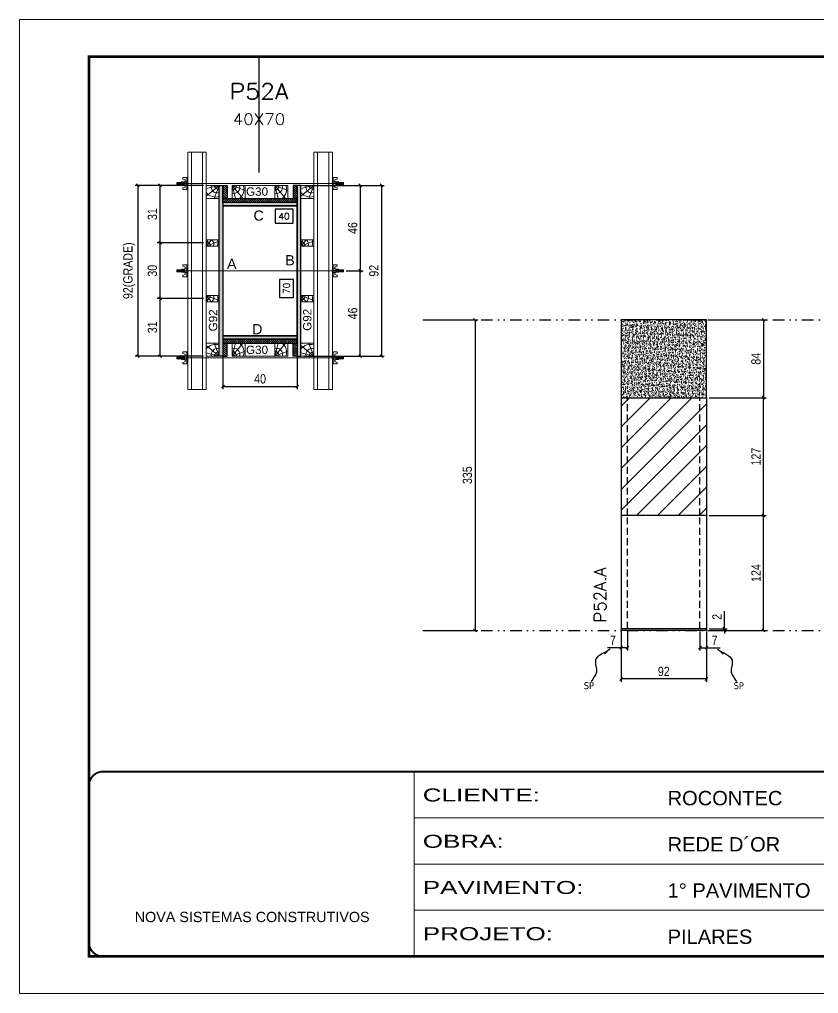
# Model space of a CAD drawing. Extents: x 2949 to 9203, y -16089 to 12527.
# Drawn here: x 6133 to 6994, y -11495 to -10445 of the extents above; entities that cross this region are included whole.
import ezdxf
from ezdxf.enums import TextEntityAlignment as Align

# ---------------------------------------------------------------- set-up
doc = ezdxf.new("R2010")
doc.units = 0
for name, pattern in [('CONTINUO', [0]), ('DASHED', [0.75, 0.5, -0.25]), ('DIVIDE2', [0.625, 0.25, -0.125, 0, -0.125, 0, -0.125]), ('HIDDEN', [0.375, 0.25, -0.125])]:
    doc.linetypes.add(name, pattern=pattern)
for name, color, linetype in [('CHAPA', 1, 'Continuous'), ('COTA', 241, 'Continuous'), ('MEIO_PONT', 93, 'Continuous'), ('Nível', 160, 'Continuous'), ('Painéis', 200, 'Continuous'), ('Romaneio', 10, 'Continuous'), ('SARRAFO', 251, 'Continuous'), ('Sarrafo de Pressão', 42, 'HIDDEN'), ('texto', 7, 'Continuous'), ('Texto de Titulo', 7, 'Continuous'), ('Texto Qtd Sarr', 242, 'Continuous'), ('TEXTO_GERAL', 7, 'Continuous')]:
    doc.layers.add(name, color=color, linetype=linetype)
for name, color, linetype, lineweight in [('Folhas', 255, 'Continuous', 9), ('Hachura', 251, 'Continuous', 9), ('Madeira', 126, 'Continuous', 18), ('Perfil Metálico', 224, 'Continuous', 18), ('SARRAFO DE PRESSAO', 251, 'DASHED', 9), ('Texto Seção', 7, 'Continuous', 15)]:
    doc.layers.add(name, color=color, linetype=linetype, lineweight=lineweight)
doc.styles.add('ARIAL', font='arial.ttf')
doc.styles.add('COTA TECNICA', font='techl___.ttf', dxfattribs={"height": 10})
doc.styles.add('COTA TECNICA 2X', font='techl___.ttf', dxfattribs={"height": 10})
doc.styles.add('COTA TECNICA-50', font='techl___.ttf', dxfattribs={"height": 10})
doc.styles.add('REGUA-120', font='ROMANS.shx', dxfattribs={"height": 15})
doc.styles.add('ROMANS', font='romans.shx')
doc.styles.add('SANSSERIF', font='sas_____.pfb')
doc.styles.get("Standard").update_dxf_attribs({"font": 'arial.ttf'})
doc.styles.add('Tecnologia', font='')
doc.styles.get('Tecnologia').set_extended_font_data('Forgotten Futurist')
doc.dimstyles.new('COTA PAINEL-50', dxfattribs={"dimtxt": 10, "dimasz": 3, "dimexe": 3, "dimexo": 3, "dimgap": 3, "dimtad": 1, "dimdec": 1, "dimzin": 12, "dimdsep": 46, "dimtxsty": 'COTA TECNICA-50', "dimblk1": 'OBLIQUE', "dimblk2": 'OBLIQUE', "dimsah": 1, "dimcen": 0.9, "dimclrd": 4, "dimclre": 4, "dimclrt": 240, "dimadec": 1, "dimazin": 3, "dimtfac": 1, "dimtdec": 1, "dimtmove": 0, "dimatfit": 3, "dimfxl": 1, "dimtolj": 1, "dimtzin": 12, "dimarcsym": 0})
doc.dimstyles.new('PAINEL', dxfattribs={"dimtxt": 10, "dimasz": 3, "dimexe": 3, "dimexo": 3, "dimgap": 3, "dimtad": 1, "dimdec": 1, "dimzin": 12, "dimdsep": 46, "dimtxsty": 'COTA TECNICA', "dimblk1": 'OBLIQUE', "dimblk2": 'OBLIQUE', "dimsah": 1, "dimcen": 0.9, "dimclrd": 4, "dimclre": 4, "dimclrt": 240, "dimadec": 1, "dimazin": 3, "dimtfac": 1, "dimtdec": 1, "dimtmove": 0, "dimatfit": 3, "dimfxl": 1, "dimtolj": 1, "dimtzin": 12, "dimarcsym": 0})
doc.dimstyles.new('SECAO PILAR', dxfattribs={"dimtxt": 10, "dimasz": 3, "dimexe": 3, "dimexo": 3, "dimgap": 3, "dimtad": 1, "dimdec": 1, "dimlfac": 0.5, "dimzin": 12, "dimdsep": 46, "dimtxsty": 'COTA TECNICA 2X', "dimblk1": 'OBLIQUE', "dimblk2": 'OBLIQUE', "dimsah": 1, "dimcen": 0.9, "dimclrd": 256, "dimclre": 256, "dimclrt": 256, "dimadec": 1, "dimazin": 3, "dimtfac": 1, "dimtdec": 1, "dimtmove": 0, "dimatfit": 3, "dimfxl": 1, "dimtolj": 1, "dimtzin": 12, "dimarcsym": 0})
doc.dimstyles.new('SECÇÃO 2', dxfattribs={"dimtxt": 7, "dimasz": 6, "dimexe": 0.18, "dimexo": 2, "dimgap": -4, "dimtad": 3, "dimdec": 1, "dimlfac": 0.5, "dimzin": 12, "dimdsep": 46, "dimtxsty": 'ROMANS', "dimblk": 'ARCHTICK', "dimcen": 0.09, "dimse1": 1, "dimse2": 1, "dimsd1": 1, "dimsd2": 1, "dimclrd": 180, "dimclre": 5, "dimclrt": 1, "dimadec": 0, "dimazin": 3, "dimtfac": 1, "dimtdec": 1, "dimtofl": 0, "dimtmove": 0, "dimatfit": 3, "dimldrblk": 'ARCHTICK', "dimfxl": 1, "dimtolj": 1, "dimtzin": 0, "dimarcsym": 0})
doc.dimstyles.get("Standard").update_dxf_attribs({"dimtxt": 0.18, "dimasz": 0.18, "dimexe": 0.18, "dimexo": 0.0625, "dimgap": 0.09, "dimtad": 0, "dimtih": 1, "dimtoh": 1, "dimdec": 4, "dimzin": 0, "dimdsep": 46, "dimtxsty": 'Standard', "dimcen": 0.09, "dimadec": 0, "dimazin": 0, "dimtfac": 1, "dimtdec": 4, "dimtofl": 0, "dimtmove": 0, "dimatfit": 3, "dimfxl": 1, "dimtolj": 1, "dimtzin": 0, "dimarcsym": 0})

# ---------------------------------------------------------------- blocks, each defined once
blk = doc.blocks.new('9999999999')
at = {"color": 30, "linetype": 'CONTINUO'}
for p, q in [((98564.6, 34230.2), (98564.6, 34429.4)), ((98564.6, 34379.6), (99584, 34379.6)), ((98564.6, 34329.8), (99488, 34329.8)), ((98564.6, 34280), (99488, 34280))]:
    blk.add_line(p, q, dxfattribs=at)
at = {"color": 30, "linetype": 'CONTINUO', "const_width": 2}
blk.add_lwpolyline([(99584, 34230.2), (99584, 34414.4, 0.414214), (99569, 34429.4), (98229, 34429.4, 0.414214), (98214, 34414.4), (98214, 34245.2, 0.414214), (98229, 34230.2), (99584, 34230.2)], format="xyb", dxfattribs=at)
at = {"layer": 'Folhas'}
blk.add_lwpolyline([(98139, 34190.2), (99624, 34190.2), (99624, 35240.2), (98139, 35240.2)], close=True, dxfattribs=at)
at = {"layer": 'Folhas', "color": 30, "const_width": 3}
blk.add_lwpolyline([(98214, 34230.2), (99584, 34230.2), (99584, 35200.2), (98214, 35200.2)], close=True, dxfattribs=at)
at = {"color": 7, "linetype": 'Continuous', "ltscale": 5, "style": 'ARIAL'}
for s, height, p in [('ROCONTEC', 15.48, (98837.7, 34393.1)), ('REDE D´OR', 15.48, (98837.7, 34343.3)), ('1° PAVIMENTO', 15.483, (98837.7, 34293.5)), ('NOVA SISTEMAS CONSTRUTIVOS', 11.059, (98263.2, 34267.2)), ('PILARES', 15.48, (98837.7, 34243.7))]:
    blk.add_text(s, height=height, dxfattribs=at).set_placement(p)
at = {"layer": 'Folhas', "color": 7, "style": 'Tecnologia', "width": 1.5}
for s, p in [('CLIENTE:', (98573.7, 34397.2)), ('OBRA:', (98573.7, 34347.3)), ('PAVIMENTO:', (98573.7, 34297.5)), ('PROJETO:', (98573.7, 34247.7))]:
    blk.add_text(s, height=14, dxfattribs=at).set_placement(p)
blk = doc.blocks.new('titulo1')
at = {"layer": 'Defpoints', "color": 252, "linetype": 'HIDDEN', "ltscale": 2}
blk.add_line((0, 0), (0, 125), dxfattribs=at)
at = {"layer": 'Defpoints', "style": 'ROMANS', "oblique": 15}
blk.add_attdef('FOLHA', text='', height=10, dxfattribs=at).set_placement((0, 15.6), align=Align.MIDDLE_CENTER)
at = {"layer": 'Texto Qtd Sarr', "color": 3, "style": 'ROMANS', "oblique": 15}
for tag, height, p in [('TITULO', 17, (0, 71.4)), ('SEÇÃO', 12, (0, 41.5))]:
    blk.add_attdef(tag, text='', height=height, dxfattribs=at).set_placement(p, align=Align.MIDDLE_CENTER)
blk = doc.blocks.new('*D3075')
at = {"layer": 'COTA', "color": 180, "lineweight": -2, "transparency": 16777216}
for p, q in [((6427.9, -10725), (6412.9, -10725)), ((6412.9, -10725), (6412.9, -10744.4)), ((6427.9, -10744.4), (6427.9, -10725)), ((6412.9, -10744.4), (6427.9, -10744.4))]:
    blk.add_line(p, q, dxfattribs=at)
at = {"layer": 'Defpoints', "color": 0, "transparency": 16777216}
for p in [(6351.9, -10645.6), (6351.9, -10785.6), (6431.9, -10785.6)]:
    blk.add_point(p, dxfattribs=at)
at = {"layer": 'COTA', "color": 1, "transparency": 16777216, "insert": (6420.4, -10734.7), "char_height": 7, "attachment_point": 5, "rotation": 90, "style": 'ROMANS'}
blk.add_mtext('\\A1;70', dxfattribs=at)
blk = doc.blocks.new('_ArchTick')
at = {"color": 0, "linetype": 'ByBlock', "const_width": 0.15}
blk.add_lwpolyline([(-0.5, -0.5), (0.5, 0.5)], dxfattribs=at)
blk = doc.blocks.new('_Oblique')
at = {"color": 0, "linetype": 'ByBlock', "lineweight": -2}
blk.add_line((-0.5, -0.5), (0.5, 0.5), dxfattribs=at)
blk = doc.blocks.new('*D3076')
at = {"layer": 'COTA', "lineweight": -2, "transparency": 16777216}
for p, q in [((6438.9, -10623.6), (6525.7, -10623.6)), ((6522.7, -10623.6), (6522.7, -10807.6)), ((6438.9, -10807.6), (6525.7, -10807.6))]:
    blk.add_line(p, q, dxfattribs=at)
at = {"layer": 'Defpoints', "color": 0, "transparency": 16777216}
for p in [(6435.9, -10623.6), (6435.9, -10807.6), (6522.7, -10807.6)]:
    blk.add_point(p, dxfattribs=at)
at = {"layer": 'COTA', "lineweight": -2, "transparency": 16777216, "xscale": 3, "yscale": 3, "zscale": 3}
for p, rotation in [((6522.7, -10623.6), 90), ((6522.7, -10807.6), 270)]:
    blk.add_blockref('_Oblique', p, dxfattribs=dict(at, rotation=rotation))
at = {"layer": 'COTA', "transparency": 16777216, "insert": (6514.6, -10715.6), "char_height": 10, "attachment_point": 5, "rotation": 90, "style": 'COTA TECNICA 2X'}
blk.add_mtext('\\A1;92', dxfattribs=at)
blk = doc.blocks.new('*D3077')
at = {"layer": 'COTA', "lineweight": -2, "transparency": 16777216}
for p, q in [((6472.9, -10623.6), (6502.9, -10623.6)), ((6499.9, -10623.6), (6499.9, -10715.6)), ((6484.7, -10715.6), (6502.9, -10715.6))]:
    blk.add_line(p, q, dxfattribs=at)
at = {"layer": 'Defpoints', "color": 0, "transparency": 16777216}
for p in [(6469.9, -10623.6), (6481.7, -10715.6), (6499.9, -10715.6)]:
    blk.add_point(p, dxfattribs=at)
at = {"layer": 'COTA', "lineweight": -2, "transparency": 16777216, "xscale": 3, "yscale": 3, "zscale": 3}
for p, rotation in [((6499.9, -10623.6), 90), ((6499.9, -10715.6), 270)]:
    blk.add_blockref('_Oblique', p, dxfattribs=dict(at, rotation=rotation))
at = {"layer": 'COTA', "transparency": 16777216, "insert": (6491.8, -10669.6), "char_height": 10, "attachment_point": 5, "rotation": 90, "style": 'COTA TECNICA 2X'}
blk.add_mtext('\\A1;46', dxfattribs=at)
blk = doc.blocks.new('*D3078')
at = {"layer": 'COTA', "lineweight": -2, "transparency": 16777216}
for p, q in [((6484.7, -10715.6), (6502.9, -10715.6)), ((6499.9, -10807.6), (6499.9, -10715.6)), ((6472.9, -10807.6), (6502.9, -10807.6))]:
    blk.add_line(p, q, dxfattribs=at)
at = {"layer": 'Defpoints', "color": 0, "transparency": 16777216}
for p in [(6481.7, -10715.6), (6499.9, -10715.6), (6469.9, -10807.6)]:
    blk.add_point(p, dxfattribs=at)
at = {"layer": 'COTA', "lineweight": -2, "transparency": 16777216, "xscale": 3, "yscale": 3, "zscale": 3}
for p, rotation in [((6499.9, -10715.6), 90), ((6499.9, -10807.6), 270)]:
    blk.add_blockref('_Oblique', p, dxfattribs=dict(at, rotation=rotation))
at = {"layer": 'COTA', "transparency": 16777216, "insert": (6491.8, -10761.6), "char_height": 10, "attachment_point": 5, "rotation": 90, "style": 'COTA TECNICA 2X'}
blk.add_mtext('\\A1;46', dxfattribs=at)
blk = doc.blocks.new('*D3079')
at = {"layer": 'COTA', "color": 180, "lineweight": -2, "transparency": 16777216}
for p, q in [((6427.4, -10649.4), (6408.1, -10649.4)), ((6408.1, -10649.4), (6408.1, -10664.4)), ((6427.4, -10664.4), (6427.4, -10649.4)), ((6408.1, -10664.4), (6427.4, -10664.4))]:
    blk.add_line(p, q, dxfattribs=at)
at = {"layer": 'Defpoints', "color": 0, "transparency": 16777216}
for p in [(6351.9, -10645.6), (6431.9, -10645.6), (6431.9, -10668.4)]:
    blk.add_point(p, dxfattribs=at)
at = {"layer": 'COTA', "color": 1, "transparency": 16777216, "insert": (6417.7, -10656.9), "char_height": 7, "attachment_point": 5, "style": 'ROMANS'}
blk.add_mtext('\\A1;40', dxfattribs=at)
blk = doc.blocks.new('PONTALETE')
at = {"layer": 'Madeira'}
for q in [(2.71, 7), (7, 5.76), (7, 1.74)]:
    blk.add_line((0, 0), q, dxfattribs=at)
blk.add_lwpolyline([(0, 0), (7, 0), (7, 7), (0, 7)], close=True, dxfattribs=at)
for centre, radius, start, end in [((2.04, 0.06), 6.23, 37.2818, 109.0913), ((1.09, 0.9), 3.19, 343.603, 109.9847), ((-0.21, -0.78), 3.09, 14.6322, 86.0383)]:
    blk.add_arc(centre, radius, start, end, dxfattribs=at)
blk = doc.blocks.new('*D3080')
at = {"layer": 'COTA', "lineweight": -2, "transparency": 16777216}
for p, q in [((6330.9, -10623.6), (6257.1, -10623.6)), ((6260.1, -10623.6), (6260.1, -10807.6)), ((6330.9, -10807.6), (6257.1, -10807.6))]:
    blk.add_line(p, q, dxfattribs=at)
at = {"layer": 'Defpoints', "color": 0, "transparency": 16777216}
for p in [(6333.9, -10623.6), (6260.1, -10807.6), (6333.9, -10807.6)]:
    blk.add_point(p, dxfattribs=at)
at = {"layer": 'COTA', "lineweight": -2, "transparency": 16777216, "xscale": 3, "yscale": 3, "zscale": 3}
for p, rotation in [((6260.1, -10623.6), 90), ((6260.1, -10807.6), 270)]:
    blk.add_blockref('_Oblique', p, dxfattribs=dict(at, rotation=rotation))
at = {"layer": 'COTA', "transparency": 16777216, "insert": (6250.9, -10715.6), "char_height": 10, "attachment_point": 5, "rotation": 90, "style": 'COTA TECNICA 2X'}
blk.add_mtext('\\A1;92(GRADE)', dxfattribs=at)
blk = doc.blocks.new('MEIO PONTALETE')
at = {"layer": 'Madeira'}
for q in [(2.71, 7), (3.5, 2.88), (3.5, 0.87)]:
    blk.add_line((0, 0), q, dxfattribs=at)
blk.add_lwpolyline([(0, 0), (3.5, 0), (3.5, 7), (0, 7)], close=True, dxfattribs=at)
for centre, radius, start, end in [((2.04, 0.06), 6.23, 76.4499, 109.0913), ((1.09, 0.9), 3.19, 40.9063, 109.9847), ((-0.21, -0.78), 3.09, 14.6322, 86.0383)]:
    blk.add_arc(centre, radius, start, end, dxfattribs=at)
blk = doc.blocks.new('*D3081')
at = {"layer": 'COTA', "lineweight": -2, "transparency": 16777216}
for p, q in [((6330.9, -10745.6), (6281, -10745.6)), ((6284, -10745.6), (6284, -10807.6)), ((6330.9, -10807.6), (6281, -10807.6))]:
    blk.add_line(p, q, dxfattribs=at)
at = {"layer": 'Defpoints', "color": 0, "transparency": 16777216}
for p in [(6333.9, -10745.6), (6284, -10807.6), (6333.9, -10807.6)]:
    blk.add_point(p, dxfattribs=at)
at = {"layer": 'COTA', "lineweight": -2, "transparency": 16777216, "xscale": 3, "yscale": 3, "zscale": 3}
for p, rotation in [((6284, -10745.6), 90), ((6284, -10807.6), 270)]:
    blk.add_blockref('_Oblique', p, dxfattribs=dict(at, rotation=rotation))
at = {"layer": 'COTA', "transparency": 16777216, "insert": (6275.8, -10776.6), "char_height": 10, "attachment_point": 5, "rotation": 90, "style": 'COTA TECNICA 2X'}
blk.add_mtext('\\A1;31', dxfattribs=at)
blk = doc.blocks.new('C')
at = {"layer": 'Hachura', "color": 0}
for p, q in [((0, 3.22), (0, -3.22)), ((0.45, 3.22), (0, 3.22)), ((0.46, 3.16), (0, 3.16)), ((0.46, 3.05), (0, 3.05)), ((0.46, 2.88), (0, 2.88)), ((0, 2.75), (0, -1.16)), ((0.46, 2.65), (0, 2.65)), ((0.46, 2.23), (0, 2.23)), ((0.46, 1.51), (0, 1.51)), ((0.39, 0.49), (0.17, 0.49)), ((0.45, -3.23), (0.45, 3.22)), ((0.45, 3.22), (2.58, 3.22)), ((1.74, 0.97), (0.45, 0.97)), ((1.45, 0.1), (0.45, 0.1)), ((1.35, 1.94), (1.35, 0.96)), ((2.58, 2.39), (1.47, 2.09)), ((1.74, -0.97), (1.74, 0.97)), ((1.74, 0.97), (1.74, 0.84)), ((1.74, 0.97), (1.74, 0.84)), ((1.74, 0.84), (3.35, 0.84)), ((3.35, 0.45), (1.74, 0.45)), ((2.58, 3.22), (2.58, 2.39)), ((3.32, 0.84), (3.32, -0.84)), ((3.35, 0.84), (3.35, -0.84)), ((3.68, 0.45), (3.35, 0.45)), ((3.84, -0.52), (3.35, 0.45)), ((3.35, 0.06), (3.67, -0.57)), ((3.68, 0.45), (4.16, -0.52)), ((3.72, 0.5), (4.25, -0.57)), ((4.37, -0.55), (3.83, 0.53)), ((4.15, 0.45), (3.93, 0.45)), ((4.42, -0.52), (3.93, 0.45)), ((4.15, 0.45), (4.26, 0.45)), ((4.26, 0.45), (4.74, -0.52)), ((4.3, 0.5), (4.83, -0.57)), ((4.95, -0.55), (4.41, 0.53)), ((4.51, 0.45), (4.84, 0.45)), ((5, -0.52), (4.51, 0.45)), ((4.84, 0.45), (5.32, -0.52)), ((4.88, 0.5), (5.41, -0.57)), ((5.53, -0.55), (4.99, 0.53)), ((5.58, -0.52), (5.09, 0.45)), ((5.42, 0.45), (5.09, 0.45)), ((5.58, -0.52), (5.09, 0.45)), ((5.42, 0.45), (5.74, -0.19)), ((5.46, 0.5), (5.74, -0.07)), ((5.74, 0.19), (5.57, 0.53)), ((5.74, 0.32), (5.68, 0.45)), ((5.68, 0.45), (5.74, 0.45)), ((5.74, 0.45), (5.9, 0.29)), ((5.74, 0.45), (5.74, -0.52)), ((5.9, -0.36), (5.9, 0.29)), ((0.45, 0), (0, 0)), ((0.46, -1.52), (0, -1.52)), ((0.46, -2.23), (0, -2.23)), ((0.46, -2.65), (0, -2.65)), ((0.46, -2.88), (0, -2.88)), ((0.46, -3.05), (0, -3.05)), ((0.46, -3.16), (0, -3.16)), ((0, -3.22), (2.57, -3.22)), ((0.08, -0.48), (0.29, -0.48)), ((0.29, -0.48), (0.4, -0.48)), ((0.45, 0), (0.45, -0.97)), ((0.45, -0.16), (1.45, -0.16)), ((0.45, -0.65), (0.45, -0.32)), ((0.45, -3.23), (0.45, -0.65)), ((0.45, -0.97), (1.74, -0.97)), ((1.35, -1.94), (1.35, -0.97)), ((2.58, -2.39), (1.47, -2.1)), ((3.35, -0.32), (1.74, -0.32)), ((3.35, -0.84), (1.74, -0.84)), ((2.58, -3.23), (2.58, -2.39)), ((3.35, -0.07), (3.58, -0.52)), ((3.35, -0.52), (3.58, -0.52)), ((3.84, -0.52), (4.16, -0.52)), ((4.42, -0.52), (4.74, -0.52)), ((4.63, -0.52), (4.74, -0.52)), ((5, -0.52), (5.32, -0.52)), ((5.58, -0.52), (5.74, -0.52)), ((5.74, -0.52), (5.9, -0.36)), ((5.74, -0.52), (5.74, -0.52))]:
    blk.add_line(p, q, dxfattribs=at)
for centre, radius, start, end in [((1.52, 1.94), 0.161, 104.7436, 180), ((1.44, -0.03), 0.129, 272.695, 87.305), ((3.81, 0.39), 0.143, 25.5688, 154.4312), ((4.39, 0.39), 0.143, 25.5688, 154.4312), ((4.97, 0.39), 0.143, 25.5688, 154.4312), ((5.55, 0.39), 0.143, 25.5688, 154.4312), ((0.17, -0.37), 0.174, 221.744, 317.8592), ((1.52, -1.94), 0.161, 180, 255.2564), ((3.71, -0.4), 0.174, 222.1408, 318.256), ((4.29, -0.4), 0.174, 222.1408, 318.256), ((4.87, -0.4), 0.174, 222.1408, 318.256), ((5.45, -0.4), 0.174, 222.1408, 318.256), ((5.61, -0.4), 0.174, 317.8592, 318.256)]:
    blk.add_arc(centre, radius, start, end, dxfattribs=at)
blk = doc.blocks.new('*D3082')
at = {"layer": 'COTA', "lineweight": -2, "transparency": 16777216}
for p, q in [((6330.9, -10623.6), (6281, -10623.6)), ((6284, -10623.6), (6284, -10685.6)), ((6330.9, -10685.6), (6281, -10685.6))]:
    blk.add_line(p, q, dxfattribs=at)
at = {"layer": 'Defpoints', "color": 0, "transparency": 16777216}
for p in [(6333.9, -10623.6), (6284, -10685.6), (6333.9, -10685.6)]:
    blk.add_point(p, dxfattribs=at)
at = {"layer": 'COTA', "lineweight": -2, "transparency": 16777216, "xscale": 3, "yscale": 3, "zscale": 3}
for p, rotation in [((6284, -10623.6), 90), ((6284, -10685.6), 270)]:
    blk.add_blockref('_Oblique', p, dxfattribs=dict(at, rotation=rotation))
at = {"layer": 'COTA', "transparency": 16777216, "insert": (6275.8, -10654.6), "char_height": 10, "attachment_point": 5, "rotation": 90, "style": 'COTA TECNICA 2X'}
blk.add_mtext('\\A1;31', dxfattribs=at)
blk = doc.blocks.new('*D3083')
at = {"layer": 'COTA', "lineweight": -2, "transparency": 16777216}
for p, q in [((6330.9, -10685.6), (6281, -10685.6)), ((6284, -10685.6), (6284, -10745.6)), ((6330.9, -10745.6), (6281, -10745.6))]:
    blk.add_line(p, q, dxfattribs=at)
at = {"layer": 'Defpoints', "color": 0, "transparency": 16777216}
for p in [(6333.9, -10685.6), (6284, -10745.6), (6333.9, -10745.6)]:
    blk.add_point(p, dxfattribs=at)
at = {"layer": 'COTA', "lineweight": -2, "transparency": 16777216, "xscale": 3, "yscale": 3, "zscale": 3}
for p, rotation in [((6284, -10685.6), 90), ((6284, -10745.6), 270)]:
    blk.add_blockref('_Oblique', p, dxfattribs=dict(at, rotation=rotation))
at = {"layer": 'COTA', "transparency": 16777216, "insert": (6275.8, -10715.6), "char_height": 10, "attachment_point": 5, "rotation": 90, "style": 'COTA TECNICA 2X'}
blk.add_mtext('\\A1;30', dxfattribs=at)
blk = doc.blocks.new('*D3099')
at = {"layer": 'COTA', "lineweight": -2, "transparency": 16777216}
for p, q in [((6351.9, -10792.2), (6351.9, -10843.3)), ((6431.9, -10792.2), (6431.9, -10843.3)), ((6351.9, -10840.3), (6431.9, -10840.3))]:
    blk.add_line(p, q, dxfattribs=at)
at = {"layer": 'Defpoints', "color": 0, "transparency": 16777216}
for p in [(6351.9, -10789.2), (6431.9, -10789.2), (6431.9, -10840.3)]:
    blk.add_point(p, dxfattribs=at)
at = {"layer": 'COTA', "lineweight": -2, "transparency": 16777216, "xscale": 3, "yscale": 3, "zscale": 3, "rotation": 180}
blk.add_blockref('_Oblique', (6351.9, -10840.3), dxfattribs=at)
at = {"layer": 'COTA', "lineweight": -2, "transparency": 16777216, "xscale": 3, "yscale": 3, "zscale": 3}
blk.add_blockref('_Oblique', (6431.9, -10840.3), dxfattribs=at)
at = {"layer": 'COTA', "transparency": 16777216, "insert": (6391.9, -10832.2), "char_height": 10, "attachment_point": 5, "style": 'COTA TECNICA 2X'}
blk.add_mtext('\\A1;40', dxfattribs=at)
blk = doc.blocks.new('*D3100')
at = {"layer": 'COTA', "color": 4, "linetype": 'ByBlock', "lineweight": -2, "transparency": 16777216}
for p, q in [((6570.2, -10768.5), (6626.6, -10768.5)), ((6623.6, -10768.5), (6623.6, -11103.5)), ((6570.2, -11103.5), (6626.6, -11103.5))]:
    blk.add_line(p, q, dxfattribs=at)
at = {"layer": 'Defpoints', "color": 0, "linetype": 'ByBlock', "transparency": 16777216}
for p in [(6567.2, -10768.5), (6567.2, -11103.5), (6623.6, -11103.5)]:
    blk.add_point(p, dxfattribs=at)
at = {"layer": 'COTA', "color": 4, "linetype": 'ByBlock', "lineweight": -2, "transparency": 16777216, "xscale": 3, "yscale": 3, "zscale": 3}
for p, rotation in [((6623.6, -10768.5), 90), ((6623.6, -11103.5), 270)]:
    blk.add_blockref('_Oblique', p, dxfattribs=dict(at, rotation=rotation))
at = {"layer": 'COTA', "color": 240, "linetype": 'ByBlock', "transparency": 16777216, "insert": (6615.4, -10936), "char_height": 10, "attachment_point": 5, "rotation": 90, "style": 'COTA TECNICA'}
blk.add_mtext('\\A1;335', dxfattribs=at)
blk = doc.blocks.new('*D3084')
at = {"layer": 'COTA', "color": 4, "lineweight": -2, "transparency": 16777216}
for p, q in [((6781.1, -11104.5), (6781.1, -11158.7)), ((6873.1, -11104.5), (6873.1, -11158.7)), ((6873.1, -11155.7), (6781.1, -11155.7))]:
    blk.add_line(p, q, dxfattribs=at)
at = {"layer": 'Defpoints', "color": 0, "transparency": 16777216}
for p in [(6781.1, -11101.5), (6873.1, -11101.5), (6781.1, -11155.7)]:
    blk.add_point(p, dxfattribs=at)
at = {"layer": 'COTA', "color": 4, "lineweight": -2, "transparency": 16777216, "xscale": 3, "yscale": 3, "zscale": 3, "rotation": 180}
blk.add_blockref('_Oblique', (6781.1, -11155.7), dxfattribs=at)
at = {"layer": 'COTA', "color": 4, "lineweight": -2, "transparency": 16777216, "xscale": 3, "yscale": 3, "zscale": 3}
blk.add_blockref('_Oblique', (6873.1, -11155.7), dxfattribs=at)
at = {"layer": 'COTA', "color": 240, "transparency": 16777216, "insert": (6827.1, -11147.6), "char_height": 10, "attachment_point": 5, "style": 'COTA TECNICA'}
blk.add_mtext('\\A1;92', dxfattribs=at)
blk = doc.blocks.new('*D3085')
at = {"layer": 'COTA', "color": 4, "lineweight": -2, "transparency": 16777216}
for p, q in [((6781.1, -11106.5), (6781.1, -11125)), ((6788.1, -11104.5), (6788.1, -11125)), ((6781.1, -11122), (6766.4, -11122)), ((6788.1, -11122), (6781.1, -11122))]:
    blk.add_line(p, q, dxfattribs=at)
at = {"layer": 'Defpoints', "color": 0, "transparency": 16777216}
for p in [(6781.1, -11103.5), (6788.1, -11101.5), (6781.1, -11122)]:
    blk.add_point(p, dxfattribs=at)
at = {"layer": 'COTA', "color": 4, "lineweight": -2, "transparency": 16777216, "xscale": 3, "yscale": 3, "zscale": 3, "rotation": 180}
blk.add_blockref('_Oblique', (6781.1, -11122), dxfattribs=at)
at = {"layer": 'COTA', "color": 4, "lineweight": -2, "transparency": 16777216, "xscale": 3, "yscale": 3, "zscale": 3}
blk.add_blockref('_Oblique', (6788.1, -11122), dxfattribs=at)
at = {"layer": 'COTA', "color": 240, "transparency": 16777216, "insert": (6772.3, -11113.9), "char_height": 10, "attachment_point": 5, "style": 'COTA TECNICA-50'}
blk.add_mtext('\\A1;7', dxfattribs=at)
blk = doc.blocks.new('*D3086')
at = {"layer": 'COTA', "color": 4, "lineweight": -2, "transparency": 16777216}
for p, q in [((6866.1, -11104.5), (6866.1, -11125)), ((6873.1, -11106.5), (6873.1, -11125)), ((6866.1, -11122), (6873.1, -11122)), ((6873.1, -11122), (6887.9, -11122))]:
    blk.add_line(p, q, dxfattribs=at)
at = {"layer": 'Defpoints', "color": 0, "transparency": 16777216}
for p in [(6866.1, -11101.5), (6873.1, -11103.5), (6873.1, -11122)]:
    blk.add_point(p, dxfattribs=at)
at = {"layer": 'COTA', "color": 4, "lineweight": -2, "transparency": 16777216, "xscale": 3, "yscale": 3, "zscale": 3, "rotation": 180}
blk.add_blockref('_Oblique', (6866.1, -11122), dxfattribs=at)
at = {"layer": 'COTA', "color": 4, "lineweight": -2, "transparency": 16777216, "xscale": 3, "yscale": 3, "zscale": 3}
blk.add_blockref('_Oblique', (6873.1, -11122), dxfattribs=at)
at = {"layer": 'COTA', "color": 240, "transparency": 16777216, "insert": (6882, -11113.9), "char_height": 10, "attachment_point": 5, "style": 'COTA TECNICA-50'}
blk.add_mtext('\\A1;7', dxfattribs=at)
blk = doc.blocks.new('*D3087')
at = {"layer": 'Defpoints', "color": 0, "linetype": 'ByBlock', "transparency": 16777216}
for p in [(6873.1, -10979.5), (6934.6, -10979.5), (6873.1, -11103.5)]:
    blk.add_point(p, dxfattribs=at)
at = {"layer": 'Romaneio', "color": 4, "linetype": 'ByBlock', "lineweight": -2, "transparency": 16777216}
for p, q in [((6876.1, -10979.5), (6937.6, -10979.5)), ((6934.6, -11103.5), (6934.6, -10979.5)), ((6876.1, -11103.5), (6937.6, -11103.5))]:
    blk.add_line(p, q, dxfattribs=at)
at = {"layer": 'Romaneio', "color": 4, "linetype": 'ByBlock', "lineweight": -2, "transparency": 16777216, "xscale": 3, "yscale": 3, "zscale": 3}
for p, rotation in [((6934.6, -10979.5), 90), ((6934.6, -11103.5), 270)]:
    blk.add_blockref('_Oblique', p, dxfattribs=dict(at, rotation=rotation))
at = {"layer": 'Romaneio', "color": 240, "linetype": 'ByBlock', "transparency": 16777216, "insert": (6926.5, -11041.5), "char_height": 10, "attachment_point": 5, "rotation": 90, "style": 'COTA TECNICA'}
blk.add_mtext('\\A1;124', dxfattribs=at)
blk = doc.blocks.new('*D3088')
at = {"layer": 'COTA', "color": 4, "lineweight": -2, "transparency": 16777216}
for p, q in [((6892.4, -11101.5), (6892.4, -11082.7)), ((6876.1, -11101.5), (6895.4, -11101.5)), ((6876.1, -11103.5), (6895.4, -11103.5)), ((6892.4, -11103.5), (6892.4, -11101.5)), ((6892.4, -11103.5), (6892.4, -11106.5))]:
    blk.add_line(p, q, dxfattribs=at)
at = {"layer": 'Defpoints', "color": 0, "transparency": 16777216}
for p in [(6873.1, -11101.5), (6873.1, -11103.5), (6892.4, -11103.5)]:
    blk.add_point(p, dxfattribs=at)
at = {"layer": 'COTA', "color": 4, "lineweight": -2, "transparency": 16777216, "xscale": 3, "yscale": 3, "zscale": 3}
for p, rotation in [((6892.4, -11101.5), 270), ((6892.4, -11103.5), 90)]:
    blk.add_blockref('_Oblique', p, dxfattribs=dict(at, rotation=rotation))
at = {"layer": 'COTA', "color": 240, "transparency": 16777216, "insert": (6884.4, -11088.7), "char_height": 10, "attachment_point": 5, "rotation": 90, "style": 'COTA TECNICA-50'}
blk.add_mtext('\\A1;2', dxfattribs=at)
blk = doc.blocks.new('*D3101')
at = {"layer": 'COTA', "color": 4, "linetype": 'ByBlock', "lineweight": -2, "transparency": 16777216}
for p, q in [((6876.1, -10852.5), (6937.6, -10852.5)), ((6934.6, -10979.5), (6934.6, -10852.5)), ((6876.1, -10979.5), (6937.6, -10979.5))]:
    blk.add_line(p, q, dxfattribs=at)
at = {"layer": 'Defpoints', "color": 0, "linetype": 'ByBlock', "transparency": 16777216}
for p in [(6873.1, -10852.5), (6934.6, -10852.5), (6873.1, -10979.5)]:
    blk.add_point(p, dxfattribs=at)
at = {"layer": 'COTA', "color": 4, "linetype": 'ByBlock', "lineweight": -2, "transparency": 16777216, "xscale": 3, "yscale": 3, "zscale": 3}
for p, rotation in [((6934.6, -10852.5), 90), ((6934.6, -10979.5), 270)]:
    blk.add_blockref('_Oblique', p, dxfattribs=dict(at, rotation=rotation))
at = {"layer": 'COTA', "color": 240, "linetype": 'ByBlock', "transparency": 16777216, "insert": (6926.5, -10916), "char_height": 10, "attachment_point": 5, "rotation": 90, "style": 'COTA TECNICA'}
blk.add_mtext('\\A1;127', dxfattribs=at)
blk = doc.blocks.new('*D3098')
at = {"layer": 'COTA', "color": 4, "lineweight": -2, "transparency": 16777216}
for p, q in [((6876.1, -10768.5), (6937.6, -10768.5)), ((6934.6, -10768.5), (6934.6, -10852.5)), ((6876.1, -10852.5), (6937.6, -10852.5))]:
    blk.add_line(p, q, dxfattribs=at)
at = {"layer": 'Defpoints', "color": 0, "transparency": 16777216}
for p in [(6873.1, -10768.5), (6873.1, -10852.5), (6934.6, -10852.5)]:
    blk.add_point(p, dxfattribs=at)
at = {"layer": 'COTA', "color": 4, "lineweight": -2, "transparency": 16777216, "xscale": 3, "yscale": 3, "zscale": 3}
for p, rotation in [((6934.6, -10768.5), 90), ((6934.6, -10852.5), 270)]:
    blk.add_blockref('_Oblique', p, dxfattribs=dict(at, rotation=rotation))
at = {"layer": 'COTA', "color": 240, "transparency": 16777216, "insert": (6926.5, -10810.5), "char_height": 10, "attachment_point": 5, "rotation": 90, "style": 'COTA TECNICA'}
blk.add_mtext('\\A1;84', dxfattribs=at)

msp = doc.modelspace()

# ---------------------------------------------------------------- hatches: boundary and pattern name
at = {"layer": 'COTA', "linetype": 'ByBlock'}
h = msp.add_hatch(dxfattribs=at)
h.set_pattern_fill('AR-CONC', color=256, scale=0.03)
h.set_pattern_definition([(50, (0, 1148.575), (5.46554, -0.4781726), [0.5715, -6.2865]), (355, (0, 1148.575), (-1.0573026, 5.7317054), [0.4572, -5.0292175]), (100.451445, (0.4555, 1148.535), (4.4082374, 5.2535326), [0.4857003, -5.3427073]), (46.1842, (0, 1150.099), (8.1323712, -1.26127), [0.85725, -9.42975]), (96.63556, (0.678, 1149.994), (7.122124, 7.4227837), [0.7285507, -8.014068]), (351.18415, (0, 1150.099), (7.122124, 7.4227837), [0.685799, -7.543792]), (21, (0.762, 1149.718), (4.5484317, -3.067956), [0.5715, -6.2865]), (326, (0.762, 1149.718), (1.8540609, 5.525639), [0.4572, -5.0292]), (71.451445, (1.141, 1149.4624), (6.4024926, 2.457683), [0.4857003, -5.3426981]), (37.5, (0, 1148.5751), (0.0926581, 2.53665117), [0, -4.96824, 0, -5.1054, 0, -5.04825]), (7.5, (0, 1148.575), (2.0045899, 3.00541724), [0, -2.91084, 0, -4.85394, 0, -1.92405]), (327.5, (-1.6993, 1148.5751), (4.06771786, -0.17186232), [0, -1.905, 0, -5.9436, 0, -7.8867]), (317.5, (-2.4613, 1148.575), (4.4438754, 0.7627947), [0, -2.4765, 0, -3.94716, 0, -5.6007])])
h.paths.add_polyline_path([(6873.14, -10768.48), (6781.14, -10768.48), (6781.14, -10852.48), (6873.14, -10852.48)])
at = {"layer": 'Hachura'}
h = msp.add_hatch(color=256, dxfattribs=at)
h.dxf.hatch_style = 1
h.paths.add_polyline_path([(6351.91, -10807.64), (6347.91, -10807.64), (6347.91, -10623.64), (6351.91, -10623.64)])
h = msp.add_hatch(color=256, dxfattribs=at)
h.dxf.hatch_style = 1
h.paths.add_polyline_path([(6351.91, -10807.64), (6347.91, -10807.64), (6347.91, -10623.64), (6351.91, -10623.64)])
h = msp.add_hatch(dxfattribs=at)
h.set_pattern_fill('ANSI31', color=256, scale=0.5, angle=90, style=0)
h.set_pattern_definition([(135, (-16539.4938, -1499.6894), (-1.12253202, -1.12253202), [])])
h.paths.add_polyline_path([(6351.91, -10637.64), (6356.31, -10637.64), (6356.31, -10623.64), (6351.91, -10623.64)])
h = msp.add_hatch(dxfattribs=at)
h.set_pattern_fill('ANSI31', color=256, scale=0.5, angle=90, style=0)
h.set_pattern_definition([(135, (-16497.4938, -1499.6894), (-1.12253202, -1.12253202), [])])
h.paths.add_polyline_path([(6431.91, -10637.64), (6427.51, -10637.64), (6427.51, -10623.64), (6431.91, -10623.64)])
h = msp.add_hatch(color=256, dxfattribs=at)
h.dxf.hatch_style = 1
h.paths.add_polyline_path([(6431.91, -10807.64), (6435.91, -10807.64), (6435.91, -10623.64), (6431.91, -10623.64)])
h = msp.add_hatch(color=256, dxfattribs=at)
h.dxf.hatch_style = 1
h.paths.add_polyline_path([(6431.91, -10807.64), (6435.91, -10807.64), (6435.91, -10623.64), (6431.91, -10623.64)])
h = msp.add_hatch(dxfattribs=at)
h.set_pattern_fill('ANSI31', color=256, scale=0.5, style=0)
h.set_pattern_definition([(45, (15525.8662, 12287.367), (-1.12253202, 1.12253202), [])])
h.paths.add_polyline_path([(6431.91, -10642.04), (6431.91, -10637.64), (6351.91, -10637.64), (6351.91, -10642.04)])
h = msp.add_hatch(color=256, dxfattribs=at)
h.dxf.hatch_style = 1
h.paths.add_polyline_path([(6351.91, -10642.04), (6351.91, -10645.64), (6431.91, -10645.64), (6431.91, -10642.04)])
h = msp.add_hatch(color=256, dxfattribs=at)
h.dxf.hatch_style = 1
h.paths.add_polyline_path([(6351.91, -10642.04), (6351.91, -10645.64), (6431.91, -10645.64), (6431.91, -10642.04)])
h = msp.add_hatch(color=256, dxfattribs=at)
h.dxf.hatch_style = 1
h.paths.add_polyline_path([(6351.91, -10785.64), (6351.91, -10789.24), (6431.91, -10789.24), (6431.91, -10785.64)])
h = msp.add_hatch(color=256, dxfattribs=at)
h.dxf.hatch_style = 1
h.paths.add_polyline_path([(6351.91, -10785.64), (6351.91, -10789.24), (6431.91, -10789.24), (6431.91, -10785.64)])
h = msp.add_hatch(dxfattribs=at)
h.set_pattern_fill('ANSI31', color=256, scale=0.5, style=0)
h.set_pattern_definition([(45, (15525.8662, 12313.367), (-1.12253202, 1.12253202), [])])
h.paths.add_polyline_path([(6431.91, -10789.24), (6431.91, -10793.64), (6351.91, -10793.64), (6351.91, -10789.24)])
h = msp.add_hatch(dxfattribs=at)
h.set_pattern_fill('ANSI31', color=256, scale=0.5, angle=90, style=0)
h.set_pattern_definition([(135, (-16539.4938, -1304.6894), (-1.12253202, -1.12253202), [])])
h.paths.add_polyline_path([(6351.91, -10793.64), (6356.31, -10793.64), (6356.31, -10807.64), (6351.91, -10807.64)])
h = msp.add_hatch(dxfattribs=at)
h.set_pattern_fill('ANSI31', color=256, scale=0.5, angle=90, style=0)
h.set_pattern_definition([(135, (-16497.4938, -1304.6894), (-1.12253202, -1.12253202), [])])
h.paths.add_polyline_path([(6431.91, -10793.64), (6427.51, -10793.64), (6427.51, -10807.64), (6431.91, -10807.64)])
h = msp.add_hatch(dxfattribs=at)
h.set_pattern_fill('ANSI31', color=256, scale=5)
h.set_pattern_definition([(45, (0, 1148.575), (-11.22532, 11.22532), [])])
h.paths.add_polyline_path([(6873.14, -10852.48), (6781.14, -10852.48), (6781.14, -10979.48), (6873.14, -10979.48)])

# ---------------------------------------------------------------- linework, layer by layer
at = {"layer": 'CHAPA'}
for points in [[(6351.91, -10807.64), (6347.91, -10807.64), (6347.91, -10623.64), (6351.91, -10623.64)], [(6351.91, -10807.64), (6347.91, -10807.64), (6347.91, -10623.64), (6351.91, -10623.64)], [(6431.91, -10807.64), (6435.91, -10807.64), (6435.91, -10623.64), (6431.91, -10623.64)], [(6431.91, -10807.64), (6435.91, -10807.64), (6435.91, -10623.64), (6431.91, -10623.64)], [(6351.91, -10642.04), (6351.91, -10645.64), (6431.91, -10645.64), (6431.91, -10642.04)], [(6351.91, -10642.04), (6351.91, -10645.64), (6431.91, -10645.64), (6431.91, -10642.04)], [(6351.91, -10785.64), (6351.91, -10789.24), (6431.91, -10789.24), (6431.91, -10785.64)], [(6351.91, -10785.64), (6351.91, -10789.24), (6431.91, -10789.24), (6431.91, -10785.64)]]:
    msp.add_lwpolyline(points, close=True, dxfattribs=at)
at = {"layer": 'COTA', "linetype": 'ByBlock'}
for p, q in [((6873.14, -10768.48), (6781.14, -10768.48)), ((6781.14, -10768.48), (6781.14, -10852.48)), ((6873.14, -10852.48), (6873.14, -10768.48))]:
    msp.add_line(p, q, dxfattribs=at)
at = {"layer": 'Hachura'}
for p, q in [((6303.11, -10621.64), (6476.91, -10621.63)), ((6303.11, -10715.64), (6476.91, -10715.65)), ((6303.11, -10809.64), (6476.91, -10809.65))]:
    msp.add_line(p, q, dxfattribs=at)
at = {"layer": 'Madeira'}
for points in [[(6347.91, -10807.64), (6333.91, -10807.64), (6333.91, -10623.64), (6347.91, -10623.64)], [(6361.92, -10623.64), (6361.92, -10637.64), (6421.91, -10637.64), (6421.91, -10623.64)], [(6435.91, -10807.64), (6449.91, -10807.64), (6449.91, -10623.64), (6435.91, -10623.64)], [(6361.92, -10807.64), (6361.92, -10793.64), (6421.91, -10793.64), (6421.91, -10807.64)]]:
    msp.add_lwpolyline(points, close=True, dxfattribs=at)
at = {"layer": 'Nível', "color": 4, "linetype": 'DIVIDE2', "ltscale": 50}
for p, q in [((6567.19, -10768.48), (7577.53, -10768.48)), ((6567.19, -11103.48), (7577.53, -11103.48))]:
    msp.add_line(p, q, dxfattribs=at)
at = {"layer": 'Painéis', "linetype": 'ByBlock'}
for p, q in [((6781.14, -10852.48), (6781.14, -11103.48)), ((6781.14, -10852.48), (6873.14, -10852.48)), ((6839.14, -10852.48), (6839.14, -10852.48)), ((6873.14, -10852.48), (6873.14, -11103.48)), ((6873.14, -10979.48), (6781.14, -10979.48)), ((6873.14, -11101.48), (6781.14, -11101.48)), ((6873.14, -11103.48), (6781.14, -11103.48))]:
    msp.add_line(p, q, dxfattribs=at)
at = {"layer": 'Painéis'}
msp.add_lwpolyline([(6431.91, -10645.64), (6351.91, -10645.64), (6351.91, -10785.64), (6431.91, -10785.64)], close=True, dxfattribs=at)
at = {"layer": 'Perfil Metálico'}
for points in [[(6313.91, -10843.64), (6333.91, -10843.64), (6333.91, -10587.64), (6313.91, -10587.64)], [(6329.91, -10587.64), (6317.91, -10587.64), (6317.91, -10843.64), (6329.91, -10843.64)], [(6469.91, -10843.64), (6449.91, -10843.64), (6449.91, -10587.64), (6469.91, -10587.64)], [(6453.91, -10587.64), (6465.91, -10587.64), (6465.91, -10843.64), (6453.91, -10843.64)]]:
    msp.add_lwpolyline(points, close=True, dxfattribs=at)
at = {"layer": 'SARRAFO'}
for points in [[(6356.31, -10623.64), (6356.31, -10637.64), (6351.91, -10637.64), (6351.91, -10623.64)], [(6427.51, -10623.64), (6427.51, -10637.64), (6431.91, -10637.64), (6431.91, -10623.64)], [(6351.91, -10637.64), (6431.91, -10637.64), (6431.91, -10642.04), (6351.91, -10642.04)], [(6351.91, -10793.64), (6431.91, -10793.64), (6431.91, -10789.24), (6351.91, -10789.24)], [(6356.31, -10807.64), (6356.31, -10793.64), (6351.91, -10793.64), (6351.91, -10807.64)], [(6427.51, -10807.64), (6427.51, -10793.64), (6431.91, -10793.64), (6431.91, -10807.64)]]:
    msp.add_lwpolyline(points, close=True, dxfattribs=at)
at = {"layer": 'Sarrafo de Pressão', "ltscale": 30}
for p, q in [((6788.14, -10979.48), (6788.14, -10852.48)), ((6866.14, -10979.48), (6866.14, -10852.48)), ((6788.14, -11101.48), (6788.14, -10979.48)), ((6866.14, -11101.48), (6866.14, -10979.48))]:
    msp.add_line(p, q, dxfattribs=at)

# ---------------------------------------------------------------- block references
at = {"layer": 'Hachura', "linetype": 'Continuous', "yscale": 2, "zscale": 2, "rotation": 180}
for p, xscale in [((6313.91, -10621.64), 2), ((6469.91, -10621.64), -2)]:
    msp.add_blockref('C', p, dxfattribs=dict(at, xscale=xscale))
at = {"layer": 'Hachura', "linetype": 'Continuous', "yscale": 2, "zscale": 2}
for p, xscale in [((6313.91, -10715.64), -2), ((6469.91, -10715.64), 2), ((6313.91, -10809.64), -2), ((6469.91, -10809.64), 2)]:
    msp.add_blockref('C', p, dxfattribs=dict(at, xscale=xscale))
at = {"layer": 'MEIO_PONT'}
for name, p, xscale, yscale, zscale, rotation in [('PONTALETE', (6347.91, -10623.64), 2, 2, 2, 180), ('PONTALETE', (6361.92, -10623.64), 2, 2, 2, 270), ('PONTALETE', (6407.91, -10623.64), 2, 2, 2, 270), ('PONTALETE', (6449.91, -10623.64), 2, 2, 2, 180), ('MEIO PONTALETE', (6333.91, -10689.14), -1.999999997962732, 1.999999997962732, 1.999999997962732, 270), ('MEIO PONTALETE', (6435.91, -10689.14), -1.999999997962732, 1.999999997962732, 1.999999997962732, 270), ('MEIO PONTALETE', (6333.91, -10742.14), 1.999999997962732, 1.999999997962732, 1.999999997962732, 270), ('MEIO PONTALETE', (6435.91, -10742.14), 1.999999997962732, 1.999999997962732, 1.999999997962732, 270), ('PONTALETE', (6361.92, -10807.64), -2, 2, 2, 270), ('PONTALETE', (6407.91, -10807.64), -2, 2, 2, 270)]:
    msp.add_blockref(name, p, dxfattribs=dict(at, xscale=xscale, yscale=yscale, zscale=zscale, rotation=rotation))
at = {"layer": 'MEIO_PONT', "xscale": -2, "yscale": 2, "zscale": 2}
for p in [(6347.91, -10807.64), (6449.91, -10807.64)]:
    msp.add_blockref('PONTALETE', p, dxfattribs=at)
at = {"layer": 'SARRAFO DE PRESSAO', "color": 6, "linetype": 'ByBlock'}
msp.add_blockref('9999999999', (-92006.44, -45684.97), dxfattribs=at)
at = {"layer": 'Texto Seção'}
ref = msp.add_blockref('titulo1', (6390.74, -10609.77), dxfattribs=at)
ref.add_attrib('TITULO', 'P52A', dxfattribs={"layer": 'Texto de Titulo', "color": 7, "height": 17, "style": 'ROMANS', "width": 1.1}).set_placement((6390.74, -10522.27), align=Align.MIDDLE_CENTER)
ref.add_attrib('SEÇÃO', '40X70', dxfattribs={"layer": 'Texto de Titulo', "color": 7, "height": 12, "style": 'ROMANS', "width": 1.1}).set_placement((6390.74, -10552.27), align=Align.MIDDLE_CENTER)

# ---------------------------------------------------------------- texts
at = {"layer": 'texto', "color": 0, "char_height": 7.5, "attachment_point": 5}
for insert in [(6746.37, -11162.98), (6907.92, -11162.98)]:
    msp.add_mtext('{\\fTahoma|b0|i0|c0|p34;\\C4;SP}', dxfattribs=dict(at, insert=insert))
at = {"layer": 'Texto Seção', "style": 'REGUA-120'}
msp.add_text('P52A.A', height=13, rotation=90, dxfattribs=at).set_placement((6765.07, -11094.85))
at = {"layer": 'TEXTO_GERAL', "style": 'ARIAL'}
for s, p in [('C', (6390.32, -10656.14)), ('B', (6424.09, -10704.28)), ('A', (6361.37, -10708.19)), ('D', (6388.92, -10778.64))]:
    msp.add_text(s, height=11, dxfattribs=at).set_placement(p, align=Align.MIDDLE_CENTER)
at = {"layer": 'TEXTO_GERAL', "color": 0, "linetype": 'Continuous', "style": 'SANSSERIF'}
for p in [(6341.19, -10780.98), (6442.75, -10780.43)]:
    msp.add_text('G92', height=9, rotation=90, dxfattribs=at).set_placement(p, align=Align.MIDDLE_LEFT)
at = {"layer": 'TEXTO_GERAL', "color": 0, "linetype": 'Continuous', "char_height": 9, "width": 285.3299, "style": 'SANSSERIF'}
for insert, attachment_point in [((6376.77, -10625.78), 1), ((6376.77, -10805.5), 7)]:
    msp.add_mtext('G30', dxfattribs=dict(at, insert=insert, attachment_point=attachment_point))

# ---------------------------------------------------------------- dimensions: what is measured, and where the dimension line sits
at = {"layer": 'COTA'}
dim = msp.add_linear_dim(base=(6260.14, -10807.64), p1=(6333.91, -10623.64), p2=(6333.91, -10807.64), angle=270, text='<>(GRADE)', dimstyle='SECAO PILAR', dxfattribs=at)
dim.commit()
dim.dimension.update_dxf_attribs({"geometry": '*D3080', "text_midpoint": (6250.92, -10715.64)})
for base, p1, p2, angle, dimstyle, picture, middle in [((6283.98, -10685.64), (6333.91, -10623.64), (6333.91, -10685.64), 270, 'SECAO PILAR', '*D3082', (6275.76, -10654.64)), ((6522.69, -10807.64), (6435.91, -10623.64), (6435.91, -10807.64), 270, 'SECAO PILAR', '*D3076', (6514.6, -10715.64)), ((6499.92, -10715.64), (6469.91, -10623.64), (6481.71, -10715.64), 270, 'SECAO PILAR', '*D3077', (6491.82, -10669.64)), ((6283.98, -10745.64), (6333.91, -10685.64), (6333.91, -10745.64), 270, 'SECAO PILAR', '*D3083', (6275.76, -10715.64)), ((6499.92, -10715.64), (6469.91, -10807.64), (6481.71, -10715.64), 90, 'SECAO PILAR', '*D3078', (6491.82, -10761.64)), ((6283.98, -10807.64), (6333.91, -10745.64), (6333.91, -10807.64), 270, 'SECAO PILAR', '*D3081', (6275.76, -10776.64)), ((6934.61, -10852.48), (6873.14, -10768.48), (6873.14, -10852.48), 90, 'PAINEL', '*D3098', (6926.51, -10810.48)), ((6781.14, -11121.99), (6788.14, -11101.48), (6781.14, -11103.48), 180, 'COTA PAINEL-50', '*D3085', (6772.28, -11113.92))]:
    dim = msp.add_linear_dim(base=base, p1=p1, p2=p2, angle=angle, dimstyle=dimstyle, dxfattribs=at)
    dim.commit()
    dim.dimension.update_dxf_attribs({"geometry": picture, "text_midpoint": middle})
for base, p1, p2, angle, dimstyle, picture, middle in [((6431.91, -10785.64), (6351.91, -10645.64), (6351.91, -10785.64), 270, 'SECÇÃO 2', '*D3075', (6431.91, -10734.71)), ((6892.4, -11103.48), (6873.14, -11101.48), (6873.14, -11103.48), 90, 'COTA PAINEL-50', '*D3088', (6892.4, -11088.74))]:
    dim = msp.add_linear_dim(base=base, p1=p1, p2=p2, angle=angle, dimstyle=dimstyle, dxfattribs=at)
    dim.commit()
    dim.dimension.update_dxf_attribs({"geometry": picture, "text_midpoint": middle, "dimtype": 160})
dim = msp.add_linear_dim(base=(6431.91, -10668.43), p1=(6351.91, -10645.64), p2=(6431.91, -10645.64), dimstyle='SECÇÃO 2', dxfattribs=at)
dim.commit()
dim.dimension.update_dxf_attribs({"geometry": '*D3079', "text_midpoint": (6417.75, -10668.43), "dimtype": 160})
at = {"layer": 'COTA', "linetype": 'ByBlock'}
for base, p1, p2, picture, middle in [((6623.61, -11103.48), (6567.19, -10768.48), (6567.19, -11103.48), '*D3100', (6615.39, -10935.98)), ((6934.61, -10852.48), (6873.14, -10979.48), (6873.14, -10852.48), '*D3101', (6926.53, -10915.98))]:
    dim = msp.add_linear_dim(base=base, p1=p1, p2=p2, angle=90, dimstyle='PAINEL', dxfattribs=at)
    dim.commit()
    dim.dimension.update_dxf_attribs({"geometry": picture, "text_midpoint": middle})
at = {"layer": 'COTA'}
for base, p1, p2, dimstyle, picture, middle in [((6431.91, -10840.28), (6351.91, -10789.24), (6431.91, -10789.24), 'SECAO PILAR', '*D3099', (6391.91, -10832.18)), ((6873.14, -11121.99), (6866.14, -11101.48), (6873.14, -11103.48), 'COTA PAINEL-50', '*D3086', (6882.01, -11113.92))]:
    dim = msp.add_linear_dim(base=base, p1=p1, p2=p2, dimstyle=dimstyle, dxfattribs=at)
    dim.commit()
    dim.dimension.update_dxf_attribs({"geometry": picture, "text_midpoint": middle})
dim = msp.add_linear_dim(base=(6781.14, -11155.66), p1=(6873.14, -11101.48), p2=(6781.14, -11101.48), angle=180, dimstyle='PAINEL', override={"dimarcsym": 2}, dxfattribs=at)
dim.commit()
dim.dimension.update_dxf_attribs({"geometry": '*D3084', "text_midpoint": (6827.14, -11147.57)})
at = {"layer": 'Romaneio', "linetype": 'ByBlock'}
dim = msp.add_aligned_dim(p1=(6873.14, -11103.48), p2=(6873.14, -10979.48), distance=-61.46, dimstyle='PAINEL', dxfattribs=at)
dim.commit()
dim.dimension.update_dxf_attribs({"geometry": '*D3087', "text_midpoint": (6926.53, -11041.48)})

# ---------------------------------------------------------------- leaders
at = {"layer": 'COTA', "path_type": 1}
for points in [[(6769.32, -11123.67), (6753.53, -11135.5), (6754.46, -11148.51), (6748.9, -11158.29)], [(6884.97, -11123.67), (6900.76, -11135.5), (6899.83, -11148.51), (6905.39, -11158.29)]]:
    msp.add_leader(points, dimstyle='Standard', override={"dimasz": 8}, dxfattribs=at)

doc.saveas('drawing.dxf')
